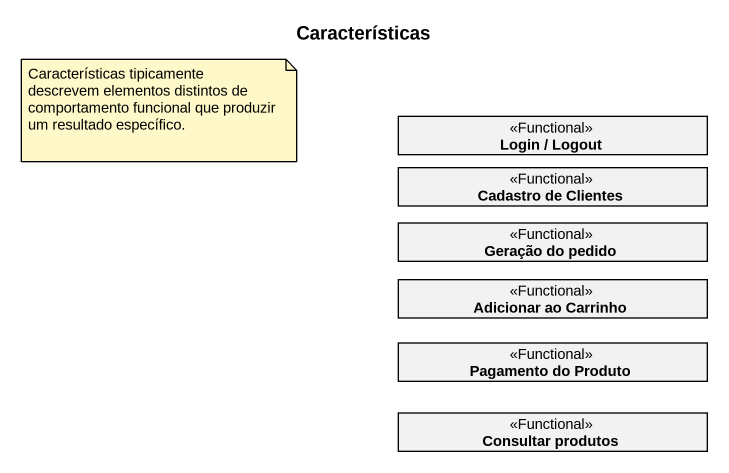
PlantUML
@startuml
title Características
hide circle
hide empty members
class "Login / Logout" as Login_Logout <<Functional>>
class "Cadastro de Clientes" as Cadastro_de_Clientes <<Functional>>
class "Geração do pedido" as Geração_do_pedido <<Functional>>
class "Adicionar ao Carrinho" as Adicionar_ao_Carrinho <<Functional>>
class "Pagamento do Produto" as Pagamento_do_Produto <<Functional>>
class "Consultar produtos" as Consultar_produtos <<Functional>>
note as N1
  Características tipicamente descrevem elementos distintos de comportamento funcional que produzir um resultado específico.
end note
@enduml
